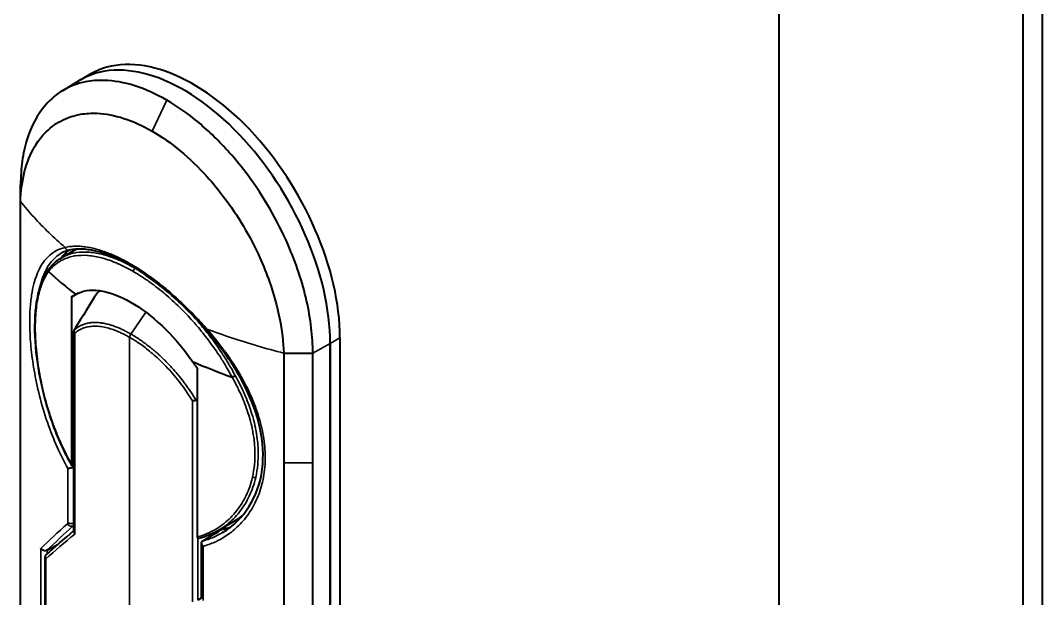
# Model space of a CAD drawing. Header units: millimetres. Extents: x 0 to 5945, y 0 to 4205.
# Drawn here: x 4667.5 to 4720.4, y 3070.2 to 3100.2 of the extents above; entities that cross this region are included whole.
import ezdxf

# ---------------------------------------------------------------- set-up
doc = ezdxf.new("R2010")
doc.units = ezdxf.units.MM
doc.header["$LTSCALE"] = 5
doc.layers.add('가시적인 것(ISO)', color=3, linetype='Continuous', lineweight=40)
doc.layers.add('가시적인 좁은 것(ISO)', color=3, linetype='Continuous', lineweight=35)

msp = doc.modelspace()

# ---------------------------------------------------------------- linework, layer by layer
at = {"layer": '가시적인 것(ISO)'}
for p, q in [((4720.379, 2886.555), (4720.379, 3219.414)), ((4719.368, 2885.974), (4719.368, 3218.832)), ((4706.742, 2878.702), (4706.742, 3211.561)), ((4669.646, 3096.509), (4670.519, 3097.037)), ((4670.585, 3097.076), (4671.09, 3097.367)), ((4667.477, 3090.769), (4667.487, 3091.636)), ((4667.477, 3085.091), (4667.477, 3090.769)), ((4669.214, 3088.161), (4669.214, 3088.165)), ((4670.376, 3088.311), (4669.602, 3087.865)), ((4671.958, 3087.97), (4671.958, 3087.97)), ((4671.731, 3087.843), (4671.731, 3087.843)), ((4668.356, 3087.064), (4668.356, 3087.071)), ((4670.131, 3085.847), (4670.474, 3086.044)), ((4670.131, 3077.165), (4670.131, 3085.847)), ((4667.477, 3034.126), (4667.477, 3085.091)), ((4670.242, 3073.674), (4670.242, 3084.069)), ((4684.013, 3083.719), (4684.013, 3030.62)), ((4683.508, 3030.329), (4683.508, 3083.428)), ((4683.508, 3083.428), (4683.508, 3030.329)), ((4681.103, 3082.922), (4682.609, 3082.928)), ((4681.103, 3082.922), (4681.103, 3077.245)), ((4682.609, 3077.251), (4682.609, 3082.928)), ((4676.646, 3073.413), (4676.646, 3082.095)), ((4670.209, 3077.081), (4670.209, 3077.081)), ((4670.242, 3077.1), (4670.224, 3077.089)), ((4681.103, 3077.245), (4681.103, 3026.28)), ((4682.609, 3029.27), (4682.609, 3077.251)), ((4678.606, 3074.257), (4677.686, 3073.728)), ((4677.993, 3073.904), (4677.993, 3073.827)), ((4676.839, 3073.098), (4676.839, 3070.218)), ((4668.859, 3072.725), (4669.438, 3073.043)), ((4668.754, 3029.647), (4668.754, 3072.384)), ((4676.839, 3070.235), (4676.662, 3070.131))]:
    msp.add_line(p, q, dxfattribs=at)
for centre, major_axis, ratio, start_param, end_param in [((4676.437, 3088.082), (-5.347, 9.285), 0.578093, 3.928925, 6.283185), ((4675.932, 3087.791), (-5.347, 9.285), 0.578093, 3.928925, 6.295552), ((4675.932, 3087.791), (-5.347, 9.285), 0.578093, 3.928925, 6.295552), ((4674.543, 3081.314), (-4.16, 7.224), 0.578093, 0.104835, 0.21585), ((4669.966, 3088.467), (0.05, -0.208), 0.880104, 6.280741, 6.283182), ((4674.543, 3081.314), (-4.16, 7.224), 0.578093, 0.277387, 0.277391), ((5152.876, 2756.28), (507.547, 851.128), 0.588094, 1.533813, 1.535971), ((4677.246, 3084.276), (-0.161, -0.141), 0.03086, 6.283049, 6.283185), ((4674.543, 3081.314), (-3.528, 6.127), 0.578093, 4.1944, 4.194414), ((4674.541, 3081.315), (-3.53, 6.129), 0.578093, 3.965856, 3.965857), ((4670.029, 3077.345), (-0.238, 0.307), 0.554595, 3.002372, 3.008001), ((4674.543, 3081.314), (4.064, -7.056), 0.578093, 0, 0.088541), ((4674.543, 3081.314), (4.16, -7.224), 0.578093, 6.147018, 6.202428), ((4668.749, 3072.631), (0.172, 0.117), 0.102244, 0.806045, 0.874499), ((4677.053, 3070.218), (-0.214, 0), 0.575862, 0, 0.00004)]:
    msp.add_ellipse(centre, major_axis=major_axis, ratio=ratio, start_param=start_param, end_param=end_param, dxfattribs=at)
for points, knots in [([(4675.048, 3096.024), (4674.491, 3096.344), (4673.937, 3096.593), (4672.848, 3096.938), (4672.317, 3097.032), (4671.474, 3097.056), (4671.149, 3097.03), (4670.431, 3096.887), (4670.049, 3096.744), (4669.355, 3096.341), (4669.044, 3096.082), (4668.352, 3095.288), (4668.027, 3094.683), (4667.703, 3093.626), (4667.622, 3093.253), (4667.514, 3092.47), (4667.487, 3092.061), (4667.487, 3091.636)], [-2.353319, -2.353319, -2.353319, -2.353319, -2.022765, -2.022765, -1.690562, -1.690562, -1.468833, -1.468833, -1.176867, -1.176867, -0.885971, -0.885971, -0.438913, -0.438913, -0.218314, -0.218314, -0.000061, -0.000061, -0.000061, -0.000061]), ([(4682.609, 3082.928), (4682.609, 3083.353), (4682.582, 3083.793), (4682.475, 3084.7), (4682.394, 3085.166), (4682.069, 3086.597), (4681.746, 3087.575), (4681.053, 3089.167), (4680.741, 3089.785), (4680.047, 3090.987), (4679.666, 3091.568), (4678.948, 3092.539), (4678.622, 3092.939), (4677.779, 3093.886), (4677.249, 3094.403), (4676.16, 3095.313), (4675.605, 3095.703), (4675.048, 3096.024)], [-2.353794, -2.353794, -2.353794, -2.353794, -2.135497, -2.135497, -1.914851, -1.914851, -1.467697, -1.467697, -1.17674, -1.17674, -0.884713, -0.884713, -0.662937, -0.662937, -0.330665, -0.330665, -0.000041, -0.000041, -0.000041, -0.000041]), ([(4667.477, 3090.769), (4667.496, 3091.328), (4667.569, 3091.852), (4667.816, 3092.806), (4667.99, 3093.236), (4668.358, 3093.862), (4668.525, 3094.086), (4668.962, 3094.553), (4669.248, 3094.775), (4669.877, 3095.113), (4670.22, 3095.229), (4670.859, 3095.339), (4671.145, 3095.356), (4671.887, 3095.324), (4672.352, 3095.235), (4673.307, 3094.927), (4673.799, 3094.707), (4674.29, 3094.424)], [-2.056771, -2.056771, -2.056771, -2.056771, -1.76461, -1.76461, -1.476507, -1.476507, -1.286599, -1.286599, -1.029474, -1.029474, -0.772916, -0.772916, -0.581077, -0.581077, -0.291548, -0.291548, -0.000029, -0.000029, -0.000029, -0.000029]), ([(4674.29, 3094.424), (4674.78, 3094.142), (4675.271, 3093.796), (4676.227, 3093.004), (4676.693, 3092.557), (4677.434, 3091.734), (4677.72, 3091.387), (4678.359, 3090.542), (4678.703, 3090.03), (4679.332, 3088.968), (4679.617, 3088.417), (4680.054, 3087.447), (4680.221, 3087.03), (4680.59, 3085.98), (4680.763, 3085.35), (4681.01, 3084.112), (4681.084, 3083.503), (4681.103, 3082.922)], [-2.062849, -2.062849, -2.062849, -2.062849, -1.770467, -1.770467, -1.480102, -1.480102, -1.28771, -1.28771, -1.030404, -1.030404, -0.772531, -0.772531, -0.58206, -0.58206, -0.293103, -0.293103, -0.000116, -0.000116, -0.000116, -0.000116]), ([(4677.085, 3084.134), (4676.49, 3084.818), (4675.841, 3085.465), (4674.556, 3086.564), (4673.904, 3087.035), (4672.676, 3087.754), (4672.083, 3088.015), (4671.031, 3088.309), (4670.559, 3088.349), (4670.119, 3088.281), (4670.067, 3088.27), (4670.016, 3088.258)], [0, 0, 0, 0, 0.381094, 0.381094, 0.750959, 0.750959, 1.113775, 1.113775, 1.472617, 1.472617, 1.522992, 1.522992, 1.522992, 1.522992]), ([(4668.299, 3082.962), (4668.219, 3083.729), (4668.206, 3084.459), (4668.316, 3085.721), (4668.439, 3086.272), (4668.718, 3086.925), (4668.822, 3087.112), (4668.941, 3087.276)], [0, 0, 0, 0, 0.357419, 0.357419, 0.7080155, 0.7080155, 0.8713099, 0.8713099, 0.8713099, 0.8713099]), ([(4668.942, 3087.278), (4668.941, 3087.276), (4668.939, 3087.273), (4668.931, 3087.261), (4668.927, 3087.25), (4668.92, 3087.223), (4668.919, 3087.208), (4668.924, 3087.178), (4668.928, 3087.164), (4668.935, 3087.15)], [0.00374562, 0.00374562, 0.00374562, 0.00374562, 0.00467071, 0.00467071, 0.00877484, 0.00877484, 0.01371675, 0.01371675, 0.01832068, 0.01832068, 0.01832068, 0.01832068]), ([(4670.131, 3085.847), (4670.151, 3085.863), (4670.172, 3085.878), (4670.194, 3085.893), (4670.215, 3085.907), (4670.237, 3085.921), (4670.259, 3085.935), (4670.281, 3085.948), (4670.303, 3085.961), (4670.326, 3085.974)], [0, 0, 0, 0, 0.333333, 0.333333, 0.333333, 0.666667, 0.666667, 0.666667, 1, 1, 1, 1]), ([(4670.326, 3085.974), (4670.669, 3086.16), (4671.086, 3086.224), (4672.055, 3086.098), (4672.605, 3085.895), (4673.721, 3085.257), (4674.274, 3084.839), (4675.317, 3083.853), (4675.8, 3083.3), (4676.28, 3082.631), (4676.33, 3082.56), (4676.379, 3082.488)], [-3.378502, -3.378502, -3.378502, -3.378502, -3.05563, -3.05563, -2.715435, -2.715435, -2.392381, -2.392381, -2.083149, -2.083149, -2.046459, -2.046459, -2.046459, -2.046459]), ([(4670.308, 3084.219), (4670.297, 3084.201), (4670.286, 3084.183), (4670.272, 3084.158), (4670.268, 3084.15), (4670.26, 3084.135), (4670.257, 3084.128), (4670.254, 3084.122)], [-0.01662439, -0.01662439, -0.01662439, -0.01662439, -0.00791666, -0.00791666, -0.00392539, -0.00392539, -0.00000176, -0.00000176, -0.00000176, -0.00000176]), ([(4670.254, 3084.122), (4670.248, 3084.11), (4670.245, 3084.097), (4670.242, 3084.07), (4670.242, 3084.055), (4670.25, 3084.016), (4670.261, 3083.992), (4670.28, 3083.964), (4670.284, 3083.96), (4670.287, 3083.955)], [0.00000141, 0.00000141, 0.00000141, 0.00000141, 0.00735843, 0.00735843, 0.01505055, 0.01505055, 0.02821955, 0.02821955, 0.03090504, 0.03090504, 0.03090504, 0.03090504]), ([(4677.934, 3073.634), (4678.486, 3073.961), (4678.966, 3074.429), (4679.664, 3075.545), (4679.897, 3076.203), (4680.074, 3077.589), (4680.033, 3078.329), (4679.71, 3079.798), (4679.432, 3080.545), (4678.688, 3082.007), (4678.21, 3082.74), (4677.486, 3083.666), (4677.289, 3083.903), (4677.085, 3084.134)], [0, 0, 0, 0, 0.399144, 0.399144, 0.786337, 0.786337, 1.154787, 1.154787, 1.5116, 1.5116, 1.876845, 1.876845, 2.006158, 2.006158, 2.006158, 2.006158]), ([(4670.144, 3077.105), (4669.711, 3077.859), (4669.345, 3078.693), (4668.775, 3080.367), (4668.562, 3081.229), (4668.373, 3082.359), (4668.331, 3082.664), (4668.299, 3082.962)], [0, 0, 0, 0, 0.3744591, 0.3744591, 0.7434104, 0.7434104, 0.882228, 0.882228, 0.882228, 0.882228]), ([(4676.379, 3082.488), (4676.41, 3082.445), (4676.44, 3082.401), (4676.47, 3082.358), (4676.5, 3082.314), (4676.53, 3082.271), (4676.559, 3082.227), (4676.588, 3082.183), (4676.617, 3082.139), (4676.646, 3082.095)], [0, 0, 0, 0, 0.333333, 0.333333, 0.333333, 0.666667, 0.666667, 0.666667, 1, 1, 1, 1]), ([(4678.594, 3081.764), (4678.591, 3081.761), (4678.592, 3081.757), (4678.585, 3081.756), (4678.58, 3081.752), (4678.567, 3081.744), (4678.561, 3081.74), (4678.542, 3081.729), (4678.529, 3081.721), (4678.5, 3081.706), (4678.486, 3081.699), (4678.458, 3081.688), (4678.446, 3081.683), (4678.434, 3081.68)], [-0.02966002, -0.02966002, -0.02966002, -0.02966002, -0.02711908, -0.02711908, -0.02319852, -0.02319852, -0.02008006, -0.02008006, -0.01370804, -0.01370804, -0.00661214, -0.00661214, -0.00000274, -0.00000274, -0.00000274, -0.00000274]), ([(4676.574, 3080.482), (4676.552, 3080.475), (4676.529, 3080.468), (4676.506, 3080.462), (4676.483, 3080.457), (4676.46, 3080.453), (4676.437, 3080.451), (4676.415, 3080.449), (4676.393, 3080.448), (4676.374, 3080.45)], [0, 0, 0, 0, 0.333333, 0.333333, 0.333333, 0.666667, 0.666667, 0.666667, 1, 1, 1, 1]), ([(4676.574, 3080.482), (4676.583, 3080.486), (4676.591, 3080.49), (4676.607, 3080.5), (4676.614, 3080.506), (4676.63, 3080.521), (4676.639, 3080.53), (4676.646, 3080.541)], [-0.01665894, -0.01665894, -0.01665894, -0.01665894, -0.01272468, -0.01272468, -0.00872328, -0.00872328, -0.00341091, -0.00341091, -0.00341091, -0.00341091]), ([(4670.241, 3077.022), (4670.23, 3077.017), (4670.219, 3077.013), (4670.192, 3077.003), (4670.178, 3076.998), (4670.137, 3076.985), (4670.11, 3076.978), (4670.055, 3076.965), (4670.028, 3076.96), (4669.979, 3076.954), (4669.956, 3076.952), (4669.935, 3076.953), (4669.931, 3076.953), (4669.928, 3076.953)], [-0.05037459, -0.05037459, -0.05037459, -0.05037459, -0.04431603, -0.04431603, -0.03771102, -0.03771102, -0.02594457, -0.02594457, -0.01337668, -0.01337668, 0, 0, 0.002689, 0.002689, 0.002689, 0.002689]), ([(4670.131, 3077.165), (4670.131, 3077.147), (4670.133, 3077.13), (4670.143, 3077.104), (4670.15, 3077.094), (4670.166, 3077.082), (4670.176, 3077.078), (4670.192, 3077.078), (4670.199, 3077.079), (4670.211, 3077.083), (4670.217, 3077.086), (4670.224, 3077.089)], [0.000001, 0.000001, 0.000001, 0.000001, 0.00946771, 0.00946771, 0.01736226, 0.01736226, 0.02456063, 0.02456063, 0.02851995, 0.02851995, 0.03226912, 0.03226912, 0.03226912, 0.03226912]), ([(4670.242, 3073.674), (4670.242, 3073.655), (4670.246, 3073.636), (4670.261, 3073.597), (4670.272, 3073.578), (4670.287, 3073.56), (4670.287, 3073.56), (4670.287, 3073.559)], [0.02502341, 0.02502341, 0.02502341, 0.02502341, 0.03521482, 0.03521482, 0.04555957, 0.04555957, 0.04582385, 0.04582385, 0.04582385, 0.04582385]), ([(4678.098, 3073.83), (4678.068, 3073.821), (4678.041, 3073.816), (4678.004, 3073.814), (4677.993, 3073.818), (4677.993, 3073.826), (4677.993, 3073.827), (4677.993, 3073.827)], [0.25717686, 0.25717686, 0.25717686, 0.25717686, 0.27920097, 0.27920097, 0.30162058, 0.30162058, 0.30195902, 0.30195902, 0.30195902, 0.30195902]), ([(4676.718, 3073.328), (4676.712, 3073.327), (4676.707, 3073.326), (4676.691, 3073.326), (4676.682, 3073.33), (4676.665, 3073.342), (4676.659, 3073.352), (4676.649, 3073.378), (4676.646, 3073.395), (4676.646, 3073.413)], [0.00432108, 0.00432108, 0.00432108, 0.00432108, 0.00765846, 0.00765846, 0.01480907, 0.01480907, 0.02265126, 0.02265126, 0.03205523, 0.03205523, 0.03205523, 0.03205523]), ([(4676.889, 3073.194), (4676.88, 3073.188), (4676.872, 3073.181), (4676.857, 3073.165), (4676.851, 3073.155), (4676.839, 3073.125), (4676.837, 3073.104), (4676.842, 3073.057), (4676.85, 3073.032), (4676.876, 3072.982), (4676.894, 3072.957), (4676.92, 3072.93), (4676.925, 3072.926), (4676.929, 3072.922)], [0.000001, 0.000001, 0.000001, 0.000001, 0.00603285, 0.00603285, 0.01260867, 0.01260867, 0.02432336, 0.02432336, 0.03683579, 0.03683579, 0.05015147, 0.05015147, 0.05283047, 0.05283047, 0.05283047, 0.05283047]), ([(4676.899, 3073.2), (4676.897, 3073.199), (4676.895, 3073.198), (4676.894, 3073.197), (4676.892, 3073.196), (4676.891, 3073.195), (4676.889, 3073.194)], [0, 0, 0, 0, 0.5, 0.5, 0.5, 1, 1, 1, 1]), ([(4668.85, 3072.72), (4668.837, 3072.713), (4668.824, 3072.707), (4668.793, 3072.699), (4668.776, 3072.696), (4668.732, 3072.694), (4668.705, 3072.697), (4668.651, 3072.712), (4668.625, 3072.723), (4668.585, 3072.749), (4668.571, 3072.761), (4668.542, 3072.789), (4668.532, 3072.804), (4668.525, 3072.813), (4668.525, 3072.814), (4668.525, 3072.814)], [0.000001, 0.000001, 0.000001, 0.000001, 0.00691654, 0.00691654, 0.014422, 0.014422, 0.02601998, 0.02601998, 0.03788661, 0.03788661, 0.04622898, 0.04622898, 0.05623043, 0.05623043, 0.05672109, 0.05672109, 0.05672109, 0.05672109]), ([(4668.8, 3072.486), (4668.792, 3072.479), (4668.786, 3072.472), (4668.766, 3072.445), (4668.758, 3072.425), (4668.752, 3072.382), (4668.754, 3072.361), (4668.766, 3072.32), (4668.776, 3072.3), (4668.789, 3072.281), (4668.789, 3072.281), (4668.79, 3072.28)], [0.00477335, 0.00477335, 0.00477335, 0.00477335, 0.0100474, 0.0100474, 0.02208637, 0.02208637, 0.03316442, 0.03316442, 0.04366284, 0.04366284, 0.04392744, 0.04392744, 0.04392744, 0.04392744])]:
    msp.add_open_spline(points, degree=3, knots=knots, dxfattribs=at)
for points in [[(4670.016, 3088.258), (4669.861, 3088.222), (4669.719, 3088.167), (4669.589, 3088.094)], [(4671.451, 3087.911), (4671.451, 3087.911), (4671.451, 3087.911), (4671.451, 3087.911)], [(4671.796, 3088.017), (4671.796, 3088.017), (4671.796, 3088.017), (4671.796, 3088.017)], [(4671.978, 3087.964), (4671.978, 3087.964), (4671.978, 3087.964), (4671.978, 3087.964)], [(4668.942, 3087.278), (4669.126, 3087.521), (4669.349, 3087.719), (4669.602, 3087.865)], [(4671.753, 3087.837), (4671.753, 3087.837), (4671.753, 3087.837), (4671.753, 3087.837)], [(4668.935, 3087.15), (4669.369, 3086.747), (4669.833, 3086.355), (4670.326, 3085.974)], [(4671.441, 3086.031), (4671.492, 3086.076), (4671.544, 3086.118), (4671.598, 3086.157)], [(4676.379, 3082.488), (4677.044, 3082.202), (4677.73, 3081.933), (4678.434, 3081.68)], [(4677.953, 3082.513), (4677.953, 3082.513), (4677.953, 3082.513), (4677.953, 3082.513)], [(4679.781, 3077.478), (4679.781, 3077.478), (4679.781, 3077.478), (4679.781, 3077.478)], [(4668.8, 3072.486), (4669.259, 3072.889), (4669.74, 3073.306), (4670.242, 3073.734)], [(4677.686, 3073.728), (4677.384, 3073.554), (4677.058, 3073.419), (4676.718, 3073.328)], [(4676.899, 3073.2), (4677.263, 3073.418), (4677.628, 3073.636), (4677.993, 3073.853)]]:
    msp.add_open_spline(points, degree=3, dxfattribs=at)
at = {"layer": '가시적인 좁은 것(ISO)'}
for p, q in [((4674.29, 3094.424), (4675.048, 3096.024)), ((4673.963, 3085.048), (4673.188, 3083.915)), ((4670.287, 3073.559), (4670.287, 3083.955)), ((4673.129, 3045.053), (4673.129, 3083.742)), ((4683.508, 3083.428), (4684.013, 3083.719)), ((4683.508, 3083.428), (4682.609, 3082.928)), ((4676.374, 3080.45), (4676.374, 3070.054)), ((4669.928, 3074.149), (4669.928, 3076.953)), ((4681.103, 3077.245), (4682.609, 3077.251)), ((4670.2, 3073.982), (4670.242, 3074.006)), ((4678.098, 3073.964), (4678.098, 3073.83)), ((4676.661, 3073.35), (4676.662, 3070.131)), ((4668.525, 3031.609), (4668.525, 3072.814)), ((4668.859, 3072.538), (4668.859, 3072.725)), ((4676.929, 3072.922), (4676.929, 3070.117)), ((4668.79, 3029.624), (4668.79, 3072.28))]:
    msp.add_line(p, q, dxfattribs=at)
for centre, major_axis, ratio, start_param, end_param in [((4669.966, 3088.467), (0.05, -0.208), 0.880104, 4.837953, 6.280741), ((4674.543, 3081.314), (-3.813, 6.621), 0.578093, 6.257892, 6.25793), ((4674.543, 3081.314), (-3.813, 6.621), 0.578093, 6.172782, 6.172785), ((4673.415, 3087.204), (0.071, 0.124), 0.578063, 0.790647, 2.243247), ((4677.246, 3084.276), (-0.161, -0.141), 0.03086, 5.542304, 6.283049), ((4668.441, 3082.977), (-0.142, -0.015), 0.426474, 6.283184, 6.740561), ((4679.555, 3076.574), (-0.139, 0.032), 0.642577, 1.19704, 2.497907), ((4674.543, 3081.314), (3.813, -6.621), 0.578093, 0.388497, 0.388552), ((4669.846, 3074.215), (-0.054, 0.13), 0.475356, 3.309649, 3.999505), ((4670.103, 3074.22), (-0.214, 0), 0.575862, 0.614371, 2.278408), ((4693.029, 3087.672), (28.341, 19.947), 0.09971, 2.451339, 2.540925), ((4684.283, 3082.166), (19.089, 14.263), 0.10712, 2.317187, 2.428098), ((4670.085, 3074.162), (0.145, -0.158), 0.869231, 4.400301, 6.087179), ((4670.021, 3074.288), (0.156, -0.321), 0.532417, 0.14362, 0.541673), ((4701.232, 3091.337), (38.391, 25.955), 0.087744, 2.446573, 2.515413)]:
    msp.add_ellipse(centre, major_axis=major_axis, ratio=ratio, start_param=start_param, end_param=end_param, dxfattribs=at)
for points, knots in [([(4669.791, 3088.398), (4669.499, 3088.646), (4669.22, 3088.905), (4668.951, 3089.166), (4668.683, 3089.427), (4668.425, 3089.69), (4668.179, 3089.957), (4667.933, 3090.224), (4667.699, 3090.495), (4667.477, 3090.769)], [0.0000419, 0.0000419, 0.0000419, 0.0000419, 0.3333333, 0.3333333, 0.3333333, 0.6666667, 0.6666667, 0.6666667, 1, 1, 1, 1]), ([(4669.791, 3088.397), (4669.888, 3088.421), (4669.985, 3088.437), (4670.08, 3088.447), (4670.175, 3088.458), (4670.269, 3088.462), (4670.362, 3088.462), (4670.454, 3088.463), (4670.546, 3088.459), (4670.639, 3088.451), (4670.732, 3088.443), (4670.826, 3088.432), (4670.924, 3088.416), (4671.022, 3088.4), (4671.124, 3088.381), (4671.23, 3088.356), (4671.336, 3088.331), (4671.447, 3088.302), (4671.559, 3088.268), (4671.671, 3088.234), (4671.785, 3088.195), (4671.895, 3088.155), (4672.004, 3088.115), (4672.11, 3088.072), (4672.214, 3088.028), (4672.318, 3087.984), (4672.42, 3087.938), (4672.523, 3087.889), (4672.627, 3087.84), (4672.731, 3087.788), (4672.837, 3087.732), (4672.942, 3087.677), (4673.048, 3087.619), (4673.154, 3087.558), (4673.26, 3087.497), (4673.366, 3087.434), (4673.47, 3087.37), (4673.575, 3087.305), (4673.678, 3087.239), (4673.78, 3087.172), (4673.882, 3087.104), (4673.981, 3087.036), (4674.077, 3086.969), (4674.172, 3086.902), (4674.264, 3086.836), (4674.353, 3086.77), (4674.442, 3086.703), (4674.529, 3086.638), (4674.617, 3086.569), (4674.705, 3086.501), (4674.794, 3086.43), (4674.884, 3086.357), (4674.973, 3086.285), (4675.064, 3086.209), (4675.154, 3086.133), (4675.243, 3086.057), (4675.333, 3085.979), (4675.42, 3085.901), (4675.508, 3085.823), (4675.595, 3085.745), (4675.681, 3085.666), (4675.767, 3085.586), (4675.852, 3085.506), (4675.94, 3085.422), (4676.027, 3085.337), (4676.117, 3085.249), (4676.212, 3085.154), (4676.307, 3085.059), (4676.407, 3084.957), (4676.512, 3084.848), (4676.616, 3084.739), (4676.724, 3084.623), (4676.827, 3084.51), (4676.93, 3084.397), (4677.028, 3084.286), (4677.125, 3084.175)], [0, 0, 0, 0, 0.04, 0.04, 0.04, 0.08, 0.08, 0.08, 0.12, 0.12, 0.12, 0.16, 0.16, 0.16, 0.2, 0.2, 0.2, 0.24, 0.24, 0.24, 0.28, 0.28, 0.28, 0.32, 0.32, 0.32, 0.36, 0.36, 0.36, 0.4, 0.4, 0.4, 0.44, 0.44, 0.44, 0.48, 0.48, 0.48, 0.52, 0.52, 0.52, 0.56, 0.56, 0.56, 0.6, 0.6, 0.6, 0.64, 0.64, 0.64, 0.68, 0.68, 0.68, 0.72, 0.72, 0.72, 0.76, 0.76, 0.76, 0.8, 0.8, 0.8, 0.84, 0.84, 0.84, 0.88, 0.88, 0.88, 0.92, 0.92, 0.92, 0.96, 0.96, 0.96, 0.9999545, 0.9999545, 0.9999545, 0.9999545]), ([(4669.928, 3076.953), (4669.739, 3077.293), (4669.555, 3077.656), (4669.377, 3078.057), (4669.199, 3078.457), (4669.026, 3078.895), (4668.872, 3079.345), (4668.717, 3079.795), (4668.581, 3080.258), (4668.466, 3080.713), (4668.351, 3081.167), (4668.258, 3081.614), (4668.185, 3082.041), (4668.111, 3082.468), (4668.058, 3082.876), (4668.022, 3083.256), (4667.985, 3083.637), (4667.966, 3083.99), (4667.96, 3084.313), (4667.954, 3084.637), (4667.961, 3084.93), (4667.977, 3085.197), (4667.994, 3085.464), (4668.02, 3085.705), (4668.054, 3085.922), (4668.087, 3086.14), (4668.128, 3086.334), (4668.173, 3086.51), (4668.218, 3086.685), (4668.269, 3086.841), (4668.324, 3086.985), (4668.379, 3087.128), (4668.439, 3087.258), (4668.505, 3087.379), (4668.572, 3087.499), (4668.644, 3087.611), (4668.726, 3087.715), (4668.807, 3087.818), (4668.896, 3087.914), (4668.998, 3088.001), (4669.099, 3088.089), (4669.213, 3088.167), (4669.344, 3088.235), (4669.474, 3088.303), (4669.622, 3088.359), (4669.791, 3088.397)], [0.0000001, 0.0000001, 0.0000001, 0.0000001, 0.0666667, 0.0666667, 0.0666667, 0.1333333, 0.1333333, 0.1333333, 0.2, 0.2, 0.2, 0.2666667, 0.2666667, 0.2666667, 0.3333333, 0.3333333, 0.3333333, 0.4, 0.4, 0.4, 0.4666667, 0.4666667, 0.4666667, 0.5333333, 0.5333333, 0.5333333, 0.6, 0.6, 0.6, 0.6666667, 0.6666667, 0.6666667, 0.7333333, 0.7333333, 0.7333333, 0.8, 0.8, 0.8, 0.8666667, 0.8666667, 0.8666667, 0.9333333, 0.9333333, 0.9333333, 0.9999689, 0.9999689, 0.9999689, 0.9999689]), ([(4668.449, 3086.193), (4668.464, 3086.268), (4668.481, 3086.341), (4668.498, 3086.41), (4668.541, 3086.583), (4668.59, 3086.738), (4668.643, 3086.88), (4668.695, 3087.021), (4668.753, 3087.149), (4668.817, 3087.268), (4668.88, 3087.388), (4668.95, 3087.498), (4669.028, 3087.6), (4669.106, 3087.702), (4669.192, 3087.797), (4669.29, 3087.883), (4669.379, 3087.961), (4669.477, 3088.032), (4669.589, 3088.094)], [0.5734771, 0.5734771, 0.5734771, 0.5734771, 0.6, 0.6, 0.6, 0.6666667, 0.6666667, 0.6666667, 0.7333333, 0.7333333, 0.7333333, 0.8, 0.8, 0.8, 0.8666667, 0.8666667, 0.8666667, 0.9271088, 0.9271088, 0.9271088, 0.9271088]), ([(4673.314, 3087.159), (4673.032, 3087.322), (4672.758, 3087.46), (4672.491, 3087.574), (4672.486, 3087.576), (4672.482, 3087.578), (4672.477, 3087.58), (4672.215, 3087.692), (4671.96, 3087.782), (4671.713, 3087.848), (4671.704, 3087.85), (4671.695, 3087.853), (4671.686, 3087.855), (4671.444, 3087.919), (4671.21, 3087.961), (4670.986, 3087.979), (4670.973, 3087.98), (4670.961, 3087.981), (4670.949, 3087.982), (4670.73, 3087.998), (4670.521, 3087.991), (4670.325, 3087.963), (4670.31, 3087.961), (4670.295, 3087.958), (4670.281, 3087.956), (4670.09, 3087.924), (4669.911, 3087.872), (4669.749, 3087.801), (4669.734, 3087.794), (4669.719, 3087.787), (4669.703, 3087.78), (4669.547, 3087.707), (4669.407, 3087.617), (4669.284, 3087.516), (4669.27, 3087.505), (4669.256, 3087.493), (4669.242, 3087.481), (4669.125, 3087.379), (4669.024, 3087.268), (4668.935, 3087.15)], [0, 0, 0, 0, 0.142857, 0.142857, 0.142857, 0.145396, 0.145396, 0.145396, 0.285714, 0.285714, 0.285714, 0.290781, 0.290781, 0.290781, 0.428571, 0.428571, 0.428571, 0.43616, 0.43616, 0.43616, 0.571429, 0.571429, 0.571429, 0.581511, 0.581511, 0.581511, 0.714286, 0.714286, 0.714286, 0.726873, 0.726873, 0.726873, 0.857143, 0.857143, 0.857143, 0.872406, 0.872406, 0.872406, 1, 1, 1, 1]), ([(4673.386, 3087.338), (4673.112, 3087.494), (4672.843, 3087.629), (4672.581, 3087.741), (4672.576, 3087.743), (4672.571, 3087.745), (4672.566, 3087.747), (4672.301, 3087.86), (4672.043, 3087.95), (4671.793, 3088.017), (4671.784, 3088.02), (4671.774, 3088.022), (4671.765, 3088.025), (4671.52, 3088.089), (4671.283, 3088.131), (4671.055, 3088.149), (4671.043, 3088.15), (4671.03, 3088.151), (4671.017, 3088.152), (4670.795, 3088.168), (4670.584, 3088.161), (4670.385, 3088.131), (4670.37, 3088.129), (4670.354, 3088.127), (4670.339, 3088.124), (4670.146, 3088.092), (4669.965, 3088.038), (4669.801, 3087.966), (4669.785, 3087.959), (4669.769, 3087.951), (4669.753, 3087.944), (4669.701, 3087.92), (4669.651, 3087.893), (4669.602, 3087.865)], [0.0048773, 0.0048773, 0.0048773, 0.0048773, 0.1428571, 0.1428571, 0.1428571, 0.1454612, 0.1454612, 0.1454612, 0.2857143, 0.2857143, 0.2857143, 0.2909187, 0.2909187, 0.2909187, 0.4285714, 0.4285714, 0.4285714, 0.4363622, 0.4363622, 0.4363622, 0.5714286, 0.5714286, 0.5714286, 0.5817762, 0.5817762, 0.5817762, 0.7142857, 0.7142857, 0.7142857, 0.7272117, 0.7272117, 0.7272117, 0.7699435, 0.7699435, 0.7699435, 0.7699435]), ([(4668.317, 3082.937), (4668.295, 3083.145), (4668.278, 3083.347), (4668.267, 3083.54), (4668.255, 3083.733), (4668.248, 3083.917), (4668.246, 3084.099), (4668.244, 3084.281), (4668.246, 3084.461), (4668.253, 3084.635), (4668.26, 3084.808), (4668.272, 3084.976), (4668.288, 3085.137), (4668.288, 3085.139), (4668.288, 3085.141), (4668.288, 3085.143), (4668.304, 3085.301), (4668.325, 3085.453), (4668.35, 3085.599), (4668.35, 3085.601), (4668.35, 3085.604), (4668.351, 3085.606), (4668.376, 3085.751), (4668.405, 3085.89), (4668.44, 3086.027), (4668.44, 3086.03), (4668.441, 3086.033), (4668.441, 3086.035), (4668.477, 3086.172), (4668.518, 3086.309), (4668.566, 3086.442), (4668.567, 3086.444), (4668.569, 3086.447), (4668.57, 3086.45), (4668.619, 3086.582), (4668.676, 3086.711), (4668.736, 3086.828), (4668.738, 3086.831), (4668.739, 3086.834), (4668.74, 3086.836), (4668.801, 3086.952), (4668.865, 3087.056), (4668.935, 3087.15)], [0, 0, 0, 0, 0.1111111, 0.1111111, 0.1111111, 0.2222222, 0.2222222, 0.2222222, 0.3333333, 0.3333333, 0.3333333, 0.4444444, 0.4444444, 0.4444444, 0.4457692, 0.4457692, 0.4457692, 0.5555556, 0.5555556, 0.5555556, 0.5572249, 0.5572249, 0.5572249, 0.6666667, 0.6666667, 0.6666667, 0.6686676, 0.6686676, 0.6686676, 0.7777778, 0.7777778, 0.7777778, 0.780067, 0.780067, 0.780067, 0.8888889, 0.8888889, 0.8888889, 0.8915222, 0.8915222, 0.8915222, 0.9999996, 0.9999996, 0.9999996, 0.9999996]), ([(4678.434, 3081.68), (4678.305, 3081.923), (4678.168, 3082.163), (4678.022, 3082.401), (4677.972, 3082.484), (4677.92, 3082.567), (4677.867, 3082.649), (4677.706, 3082.901), (4677.535, 3083.152), (4677.355, 3083.397), (4677.307, 3083.464), (4677.258, 3083.53), (4677.208, 3083.596), (4677.015, 3083.851), (4676.815, 3084.1), (4676.61, 3084.34), (4676.567, 3084.389), (4676.525, 3084.438), (4676.482, 3084.487), (4676.264, 3084.736), (4676.04, 3084.974), (4675.81, 3085.204), (4675.776, 3085.238), (4675.742, 3085.272), (4675.708, 3085.305), (4675.465, 3085.544), (4675.214, 3085.772), (4674.961, 3085.987), (4674.937, 3086.007), (4674.914, 3086.027), (4674.89, 3086.047), (4674.625, 3086.268), (4674.356, 3086.474), (4674.101, 3086.655), (4674.09, 3086.663), (4674.079, 3086.67), (4674.067, 3086.678), (4673.803, 3086.864), (4673.554, 3087.021), (4673.314, 3087.159)], [0, 0, 0, 0, 0.106053, 0.106053, 0.106053, 0.142857, 0.142857, 0.142857, 0.255225, 0.255225, 0.255225, 0.285714, 0.285714, 0.285714, 0.404111, 0.404111, 0.404111, 0.428571, 0.428571, 0.428571, 0.553016, 0.553016, 0.553016, 0.571429, 0.571429, 0.571429, 0.70215, 0.70215, 0.70215, 0.714286, 0.714286, 0.714286, 0.851074, 0.851074, 0.851074, 0.857143, 0.857143, 0.857143, 1, 1, 1, 1]), ([(4678.594, 3081.764), (4678.464, 3082.008), (4678.325, 3082.252), (4678.178, 3082.494), (4678.126, 3082.578), (4678.074, 3082.663), (4678.02, 3082.747), (4677.857, 3083.002), (4677.684, 3083.256), (4677.503, 3083.505), (4677.454, 3083.573), (4677.404, 3083.64), (4677.354, 3083.707), (4677.159, 3083.966), (4676.957, 3084.218), (4676.75, 3084.461), (4676.707, 3084.512), (4676.663, 3084.562), (4676.62, 3084.612), (4676.399, 3084.864), (4676.173, 3085.105), (4675.941, 3085.338), (4675.935, 3085.345), (4675.928, 3085.351), (4675.921, 3085.358)], [0.0000001, 0.0000001, 0.0000001, 0.0000001, 0.1059991, 0.1059991, 0.1059991, 0.1428571, 0.1428571, 0.1428571, 0.2550771, 0.2550771, 0.2550771, 0.2857143, 0.2857143, 0.2857143, 0.4040049, 0.4040049, 0.4040049, 0.4285714, 0.4285714, 0.4285714, 0.5529274, 0.5529274, 0.5529274, 0.5564709, 0.5564709, 0.5564709, 0.5564709]), ([(4673.188, 3083.915), (4673.123, 3083.952), (4673.056, 3083.991), (4672.984, 3084.029), (4672.974, 3084.034), (4672.963, 3084.04), (4672.952, 3084.045), (4672.891, 3084.078), (4672.827, 3084.11), (4672.76, 3084.141), (4672.737, 3084.152), (4672.714, 3084.163), (4672.69, 3084.174), (4672.634, 3084.2), (4672.576, 3084.225), (4672.516, 3084.25), (4672.478, 3084.265), (4672.44, 3084.28), (4672.401, 3084.295), (4672.351, 3084.314), (4672.301, 3084.332), (4672.25, 3084.349), (4672.195, 3084.367), (4672.138, 3084.385), (4672.081, 3084.401), (4672.041, 3084.412), (4672, 3084.423), (4671.959, 3084.433), (4671.885, 3084.451), (4671.81, 3084.467), (4671.735, 3084.479), (4671.708, 3084.483), (4671.681, 3084.487), (4671.654, 3084.491), (4671.564, 3084.503), (4671.475, 3084.51), (4671.39, 3084.512), (4671.38, 3084.512), (4671.37, 3084.512), (4671.359, 3084.513), (4671.266, 3084.513), (4671.178, 3084.508), (4671.095, 3084.497), (4671.092, 3084.497), (4671.089, 3084.497), (4671.086, 3084.496), (4671.007, 3084.486), (4670.934, 3084.471), (4670.864, 3084.452), (4670.85, 3084.448), (4670.837, 3084.445), (4670.824, 3084.441), (4670.766, 3084.423), (4670.709, 3084.403), (4670.654, 3084.379), (4670.631, 3084.369), (4670.609, 3084.359), (4670.587, 3084.348), (4670.542, 3084.326), (4670.498, 3084.301), (4670.453, 3084.273), (4670.421, 3084.253), (4670.389, 3084.231), (4670.358, 3084.208), (4670.323, 3084.181), (4670.288, 3084.153), (4670.254, 3084.122)], [0, 0, 0, 0, 0.083333, 0.083333, 0.083333, 0.095726, 0.095726, 0.095726, 0.166667, 0.166667, 0.166667, 0.191434, 0.191434, 0.191434, 0.25, 0.25, 0.25, 0.287083, 0.287083, 0.287083, 0.333333, 0.333333, 0.333333, 0.38242, 0.38242, 0.38242, 0.416667, 0.416667, 0.416667, 0.477899, 0.477899, 0.477899, 0.5, 0.5, 0.5, 0.574291, 0.574291, 0.574291, 0.583333, 0.583333, 0.583333, 0.666667, 0.666667, 0.666667, 0.669887, 0.669887, 0.669887, 0.75, 0.75, 0.75, 0.765261, 0.765261, 0.765261, 0.833333, 0.833333, 0.833333, 0.860818, 0.860818, 0.860818, 0.916667, 0.916667, 0.916667, 0.956258, 0.956258, 0.956258, 1, 1, 1, 1]), ([(4673.129, 3083.742), (4673.061, 3083.781), (4672.989, 3083.821), (4672.914, 3083.861), (4672.838, 3083.901), (4672.759, 3083.941), (4672.676, 3083.979), (4672.593, 3084.018), (4672.506, 3084.056), (4672.415, 3084.092), (4672.324, 3084.127), (4672.228, 3084.161), (4672.128, 3084.192), (4672.027, 3084.223), (4671.922, 3084.25), (4671.815, 3084.272), (4671.707, 3084.293), (4671.598, 3084.309), (4671.494, 3084.316), (4671.389, 3084.324), (4671.29, 3084.324), (4671.198, 3084.317), (4671.106, 3084.311), (4671.021, 3084.298), (4670.941, 3084.281), (4670.862, 3084.263), (4670.786, 3084.24), (4670.714, 3084.212), (4670.641, 3084.184), (4670.57, 3084.15), (4670.499, 3084.108), (4670.428, 3084.066), (4670.357, 3084.015), (4670.287, 3083.955)], [0, 0, 0, 0, 0.090909, 0.090909, 0.090909, 0.181818, 0.181818, 0.181818, 0.272727, 0.272727, 0.272727, 0.363636, 0.363636, 0.363636, 0.454545, 0.454545, 0.454545, 0.545455, 0.545455, 0.545455, 0.636364, 0.636364, 0.636364, 0.727273, 0.727273, 0.727273, 0.818182, 0.818182, 0.818182, 0.909091, 0.909091, 0.909091, 1, 1, 1, 1]), ([(4677.125, 3084.174), (4677.443, 3083.814), (4677.736, 3083.451), (4678.005, 3083.087), (4678.274, 3082.723), (4678.519, 3082.358), (4678.742, 3081.988), (4678.965, 3081.617), (4679.165, 3081.241), (4679.34, 3080.865), (4679.514, 3080.489), (4679.661, 3080.113), (4679.78, 3079.74), (4679.9, 3079.366), (4679.991, 3078.994), (4680.052, 3078.627), (4680.114, 3078.259), (4680.146, 3077.897), (4680.147, 3077.541), (4680.148, 3077.186), (4680.118, 3076.838), (4680.057, 3076.501), (4679.996, 3076.164), (4679.903, 3075.838), (4679.781, 3075.533), (4679.66, 3075.227), (4679.509, 3074.941), (4679.338, 3074.684), (4679.167, 3074.427), (4678.976, 3074.198), (4678.777, 3074.001), (4678.578, 3073.803), (4678.371, 3073.635), (4678.163, 3073.494), (4677.955, 3073.353), (4677.746, 3073.239), (4677.54, 3073.145), (4677.333, 3073.051), (4677.129, 3072.978), (4676.929, 3072.922)], [0, 0, 0, 0, 0.076923, 0.076923, 0.076923, 0.153846, 0.153846, 0.153846, 0.230769, 0.230769, 0.230769, 0.307692, 0.307692, 0.307692, 0.384615, 0.384615, 0.384615, 0.461538, 0.461538, 0.461538, 0.538462, 0.538462, 0.538462, 0.615385, 0.615385, 0.615385, 0.692308, 0.692308, 0.692308, 0.769231, 0.769231, 0.769231, 0.846154, 0.846154, 0.846154, 0.923077, 0.923077, 0.923077, 1, 1, 1, 1]), ([(4673.129, 3083.742), (4673.129, 3083.76), (4673.131, 3083.779), (4673.135, 3083.799), (4673.14, 3083.818), (4673.147, 3083.838), (4673.156, 3083.858), (4673.165, 3083.878), (4673.176, 3083.897), (4673.188, 3083.915)], [0, 0, 0, 0, 0.333333, 0.333333, 0.333333, 0.666667, 0.666667, 0.666667, 1, 1, 1, 1]), ([(4676.374, 3080.45), (4676.291, 3080.591), (4676.204, 3080.73), (4676.114, 3080.864), (4676.025, 3080.999), (4675.933, 3081.13), (4675.836, 3081.261), (4675.738, 3081.393), (4675.636, 3081.525), (4675.527, 3081.658), (4675.418, 3081.791), (4675.303, 3081.924), (4675.185, 3082.053), (4675.067, 3082.183), (4674.947, 3082.309), (4674.828, 3082.426), (4674.709, 3082.544), (4674.592, 3082.653), (4674.48, 3082.754), (4674.367, 3082.855), (4674.259, 3082.947), (4674.155, 3083.032), (4674.051, 3083.116), (4673.952, 3083.193), (4673.857, 3083.264), (4673.762, 3083.335), (4673.671, 3083.398), (4673.586, 3083.457), (4673.5, 3083.515), (4673.419, 3083.567), (4673.343, 3083.614), (4673.267, 3083.661), (4673.195, 3083.704), (4673.129, 3083.742)], [0, 0, 0, 0, 0.0909091, 0.0909091, 0.0909091, 0.1818182, 0.1818182, 0.1818182, 0.2727273, 0.2727273, 0.2727273, 0.3636364, 0.3636364, 0.3636364, 0.4545455, 0.4545455, 0.4545455, 0.5454545, 0.5454545, 0.5454545, 0.6363636, 0.6363636, 0.6363636, 0.7272727, 0.7272727, 0.7272727, 0.8181818, 0.8181818, 0.8181818, 0.9090909, 0.9090909, 0.9090909, 1, 1, 1, 1]), ([(4676.574, 3080.482), (4676.486, 3080.631), (4676.394, 3080.776), (4676.3, 3080.916), (4676.294, 3080.925), (4676.288, 3080.933), (4676.283, 3080.942), (4676.194, 3081.073), (4676.104, 3081.2), (4676.009, 3081.328), (4675.993, 3081.35), (4675.976, 3081.373), (4675.959, 3081.395), (4675.873, 3081.509), (4675.783, 3081.624), (4675.689, 3081.738), (4675.659, 3081.775), (4675.628, 3081.812), (4675.597, 3081.849), (4675.512, 3081.95), (4675.424, 3082.05), (4675.335, 3082.149), (4675.288, 3082.2), (4675.241, 3082.251), (4675.194, 3082.3), (4675.117, 3082.382), (4675.039, 3082.462), (4674.962, 3082.539), (4674.902, 3082.598), (4674.842, 3082.655), (4674.784, 3082.711), (4674.721, 3082.771), (4674.658, 3082.828), (4674.597, 3082.883), (4674.529, 3082.944), (4674.461, 3083.003), (4674.396, 3083.058), (4674.349, 3083.098), (4674.303, 3083.136), (4674.258, 3083.173), (4674.183, 3083.234), (4674.111, 3083.291), (4674.041, 3083.345), (4674.009, 3083.37), (4673.977, 3083.393), (4673.946, 3083.416), (4673.868, 3083.475), (4673.793, 3083.529), (4673.72, 3083.579), (4673.701, 3083.592), (4673.682, 3083.605), (4673.664, 3083.618), (4673.584, 3083.672), (4673.508, 3083.721), (4673.436, 3083.766), (4673.428, 3083.772), (4673.419, 3083.777), (4673.411, 3083.782), (4673.332, 3083.831), (4673.257, 3083.875), (4673.188, 3083.915)], [0, 0, 0, 0, 0.090909, 0.090909, 0.090909, 0.096477, 0.096477, 0.096477, 0.181818, 0.181818, 0.181818, 0.19672, 0.19672, 0.19672, 0.272727, 0.272727, 0.272727, 0.29711, 0.29711, 0.29711, 0.363636, 0.363636, 0.363636, 0.398018, 0.398018, 0.398018, 0.454545, 0.454545, 0.454545, 0.49834, 0.49834, 0.49834, 0.545455, 0.545455, 0.545455, 0.598458, 0.598458, 0.598458, 0.636364, 0.636364, 0.636364, 0.698812, 0.698812, 0.698812, 0.727273, 0.727273, 0.727273, 0.799198, 0.799198, 0.799198, 0.818182, 0.818182, 0.818182, 0.899575, 0.899575, 0.899575, 0.909091, 0.909091, 0.909091, 1, 1, 1, 1]), ([(4670.131, 3077.165), (4670.02, 3077.359), (4669.918, 3077.551), (4669.823, 3077.739), (4669.729, 3077.926), (4669.643, 3078.109), (4669.561, 3078.291), (4669.48, 3078.474), (4669.403, 3078.657), (4669.329, 3078.843), (4669.255, 3079.028), (4669.185, 3079.216), (4669.118, 3079.406), (4669.052, 3079.595), (4668.989, 3079.787), (4668.929, 3079.979), (4668.87, 3080.171), (4668.815, 3080.364), (4668.763, 3080.555), (4668.712, 3080.747), (4668.665, 3080.938), (4668.621, 3081.129), (4668.577, 3081.319), (4668.538, 3081.508), (4668.501, 3081.7), (4668.464, 3081.893), (4668.431, 3082.088), (4668.4, 3082.293), (4668.369, 3082.499), (4668.34, 3082.715), (4668.317, 3082.937)], [0, 0, 0, 0, 0.1, 0.1, 0.1, 0.2, 0.2, 0.2, 0.3, 0.3, 0.3, 0.4, 0.4, 0.4, 0.5, 0.5, 0.5, 0.6, 0.6, 0.6, 0.7, 0.7, 0.7, 0.8, 0.8, 0.8, 0.9, 0.9, 0.9, 1, 1, 1, 1]), ([(4678.434, 3081.68), (4678.527, 3081.516), (4678.613, 3081.354), (4678.691, 3081.197), (4678.711, 3081.158), (4678.73, 3081.119), (4678.749, 3081.081), (4678.826, 3080.922), (4678.897, 3080.767), (4678.962, 3080.614), (4678.976, 3080.581), (4678.99, 3080.548), (4679.004, 3080.516), (4679.069, 3080.358), (4679.129, 3080.201), (4679.185, 3080.043), (4679.195, 3080.015), (4679.204, 3079.987), (4679.214, 3079.959), (4679.269, 3079.796), (4679.32, 3079.632), (4679.364, 3079.467), (4679.371, 3079.444), (4679.377, 3079.42), (4679.383, 3079.397), (4679.427, 3079.228), (4679.466, 3079.058), (4679.498, 3078.891), (4679.501, 3078.872), (4679.504, 3078.854), (4679.508, 3078.835), (4679.539, 3078.664), (4679.563, 3078.495), (4679.581, 3078.326), (4679.582, 3078.312), (4679.584, 3078.299), (4679.585, 3078.285), (4679.602, 3078.111), (4679.612, 3077.937), (4679.614, 3077.758), (4679.614, 3077.749), (4679.614, 3077.739), (4679.614, 3077.73), (4679.616, 3077.545), (4679.609, 3077.356), (4679.59, 3077.157), (4679.589, 3077.152), (4679.589, 3077.146), (4679.588, 3077.141), (4679.568, 3076.937), (4679.535, 3076.722), (4679.485, 3076.502)], [0.000002, 0.000002, 0.000002, 0.000002, 0.0889067, 0.0889067, 0.0889067, 0.1111111, 0.1111111, 0.1111111, 0.2026071, 0.2026071, 0.2026071, 0.2222222, 0.2222222, 0.2222222, 0.3165879, 0.3165879, 0.3165879, 0.3333333, 0.3333333, 0.3333333, 0.4305555, 0.4305555, 0.4305555, 0.4444444, 0.4444444, 0.4444444, 0.5444476, 0.5444476, 0.5444476, 0.5555556, 0.5555556, 0.5555556, 0.658267, 0.658267, 0.658267, 0.6666667, 0.6666667, 0.6666667, 0.7721578, 0.7721578, 0.7721578, 0.7777778, 0.7777778, 0.7777778, 0.8860959, 0.8860959, 0.8860959, 0.8888889, 0.8888889, 0.8888889, 1, 1, 1, 1]), ([(4678.594, 3081.764), (4678.687, 3081.597), (4678.773, 3081.434), (4678.853, 3081.274), (4678.873, 3081.234), (4678.893, 3081.193), (4678.912, 3081.154), (4678.99, 3080.992), (4679.061, 3080.836), (4679.127, 3080.681), (4679.141, 3080.647), (4679.155, 3080.613), (4679.169, 3080.579), (4679.235, 3080.419), (4679.295, 3080.259), (4679.351, 3080.099), (4679.361, 3080.07), (4679.371, 3080.041), (4679.381, 3080.012), (4679.437, 3079.846), (4679.487, 3079.68), (4679.532, 3079.513), (4679.539, 3079.489), (4679.545, 3079.464), (4679.552, 3079.44), (4679.596, 3079.268), (4679.635, 3079.096), (4679.667, 3078.926), (4679.67, 3078.907), (4679.674, 3078.888), (4679.677, 3078.869), (4679.709, 3078.695), (4679.733, 3078.523), (4679.751, 3078.351), (4679.752, 3078.337), (4679.754, 3078.323), (4679.755, 3078.308), (4679.772, 3078.132), (4679.782, 3077.955), (4679.784, 3077.773), (4679.784, 3077.763), (4679.785, 3077.753), (4679.785, 3077.744), (4679.786, 3077.556), (4679.779, 3077.364), (4679.76, 3077.161), (4679.759, 3077.156), (4679.759, 3077.15), (4679.758, 3077.145), (4679.738, 3076.937), (4679.705, 3076.718), (4679.654, 3076.495)], [0, 0, 0, 0, 0.088549, 0.088549, 0.088549, 0.111111, 0.111111, 0.111111, 0.202242, 0.202242, 0.202242, 0.222222, 0.222222, 0.222222, 0.316286, 0.316286, 0.316286, 0.333333, 0.333333, 0.333333, 0.430301, 0.430301, 0.430301, 0.444444, 0.444444, 0.444444, 0.544244, 0.544244, 0.544244, 0.555556, 0.555556, 0.555556, 0.658113, 0.658113, 0.658113, 0.666667, 0.666667, 0.666667, 0.772053, 0.772053, 0.772053, 0.777778, 0.777778, 0.777778, 0.886044, 0.886044, 0.886044, 0.888889, 0.888889, 0.888889, 1, 1, 1, 1]), ([(4679.485, 3076.502), (4679.445, 3076.328), (4679.397, 3076.163), (4679.343, 3076.006), (4679.289, 3075.85), (4679.229, 3075.703), (4679.16, 3075.559), (4679.092, 3075.415), (4679.016, 3075.274), (4678.933, 3075.14), (4678.85, 3075.006), (4678.761, 3074.879), (4678.665, 3074.758), (4678.57, 3074.638), (4678.469, 3074.524), (4678.362, 3074.416), (4678.256, 3074.309), (4678.143, 3074.208), (4678.02, 3074.111), (4677.897, 3074.013), (4677.764, 3073.919), (4677.616, 3073.83), (4677.468, 3073.741), (4677.306, 3073.658), (4677.143, 3073.587), (4676.98, 3073.517), (4676.815, 3073.46), (4676.646, 3073.413)], [0, 0, 0, 0, 0.111111, 0.111111, 0.111111, 0.222222, 0.222222, 0.222222, 0.333333, 0.333333, 0.333333, 0.444444, 0.444444, 0.444444, 0.555556, 0.555556, 0.555556, 0.666667, 0.666667, 0.666667, 0.777778, 0.777778, 0.777778, 0.888889, 0.888889, 0.888889, 1, 1, 1, 1]), ([(4679.654, 3076.495), (4679.614, 3076.317), (4679.565, 3076.146), (4679.509, 3075.985), (4679.454, 3075.824), (4679.392, 3075.673), (4679.322, 3075.525), (4679.252, 3075.377), (4679.174, 3075.233), (4679.089, 3075.096), (4679.004, 3074.958), (4678.912, 3074.828), (4678.814, 3074.704), (4678.717, 3074.581), (4678.613, 3074.464), (4678.503, 3074.355), (4678.394, 3074.245), (4678.278, 3074.142), (4678.151, 3074.042), (4678.024, 3073.942), (4677.886, 3073.846), (4677.734, 3073.755), (4677.732, 3073.754), (4677.731, 3073.754), (4677.729, 3073.753), (4677.715, 3073.744), (4677.701, 3073.736), (4677.686, 3073.728)], [0, 0, 0, 0, 0.1111111, 0.1111111, 0.1111111, 0.2222222, 0.2222222, 0.2222222, 0.3333333, 0.3333333, 0.3333333, 0.4444444, 0.4444444, 0.4444444, 0.5555556, 0.5555556, 0.5555556, 0.6666667, 0.6666667, 0.6666667, 0.7777778, 0.7777778, 0.7777778, 0.7788992, 0.7788992, 0.7788992, 0.7891982, 0.7891982, 0.7891982, 0.7891982]), ([(4677.934, 3073.634), (4677.784, 3073.545), (4677.635, 3073.469), (4677.486, 3073.403), (4677.284, 3073.315), (4677.083, 3073.246), (4676.889, 3073.194)], [0.8665311, 0.8665311, 0.8665311, 0.8665311, 0.9230769, 0.9230769, 0.9230769, 1, 1, 1, 1])]:
    msp.add_open_spline(points, degree=3, knots=knots, dxfattribs=at)
for points in [[(4677.125, 3084.174), (4677.545, 3084.013), (4678.4, 3083.716), (4679.728, 3083.296), (4680.64, 3083.042), (4681.103, 3082.922)], [(4670.241, 3077.022), (4670.23, 3077.042), (4670.219, 3077.062), (4670.208, 3077.082)]]:
    msp.add_open_spline(points, degree=3, dxfattribs=at)

doc.saveas('drawing.dxf')
